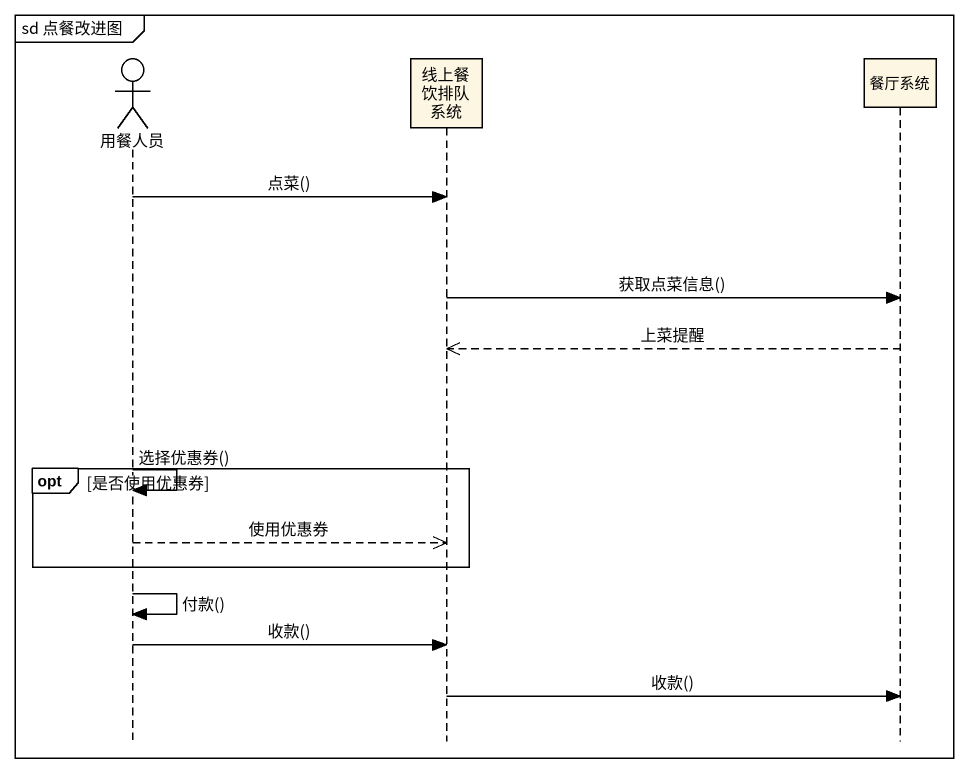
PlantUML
@startuml
mainframe sd 点餐改进图
hide footbox
actor 用餐人员
participant 线上餐饮排队系统
participant 餐厅系统

用餐人员 -> 线上餐饮排队系统 : 点菜()
线上餐饮排队系统 -> 餐厅系统 : 获取点菜信息()
餐厅系统 -->> 线上餐饮排队系统 : 上菜提醒
opt 是否使用优惠券
  用餐人员 -> 用餐人员 : 选择优惠券()
  用餐人员 -->> 线上餐饮排队系统 : 使用优惠券
end
用餐人员 -> 用餐人员 : 付款()
用餐人员 -> 线上餐饮排队系统 : 收款()
线上餐饮排队系统 -> 餐厅系统 : 收款()
@enduml
